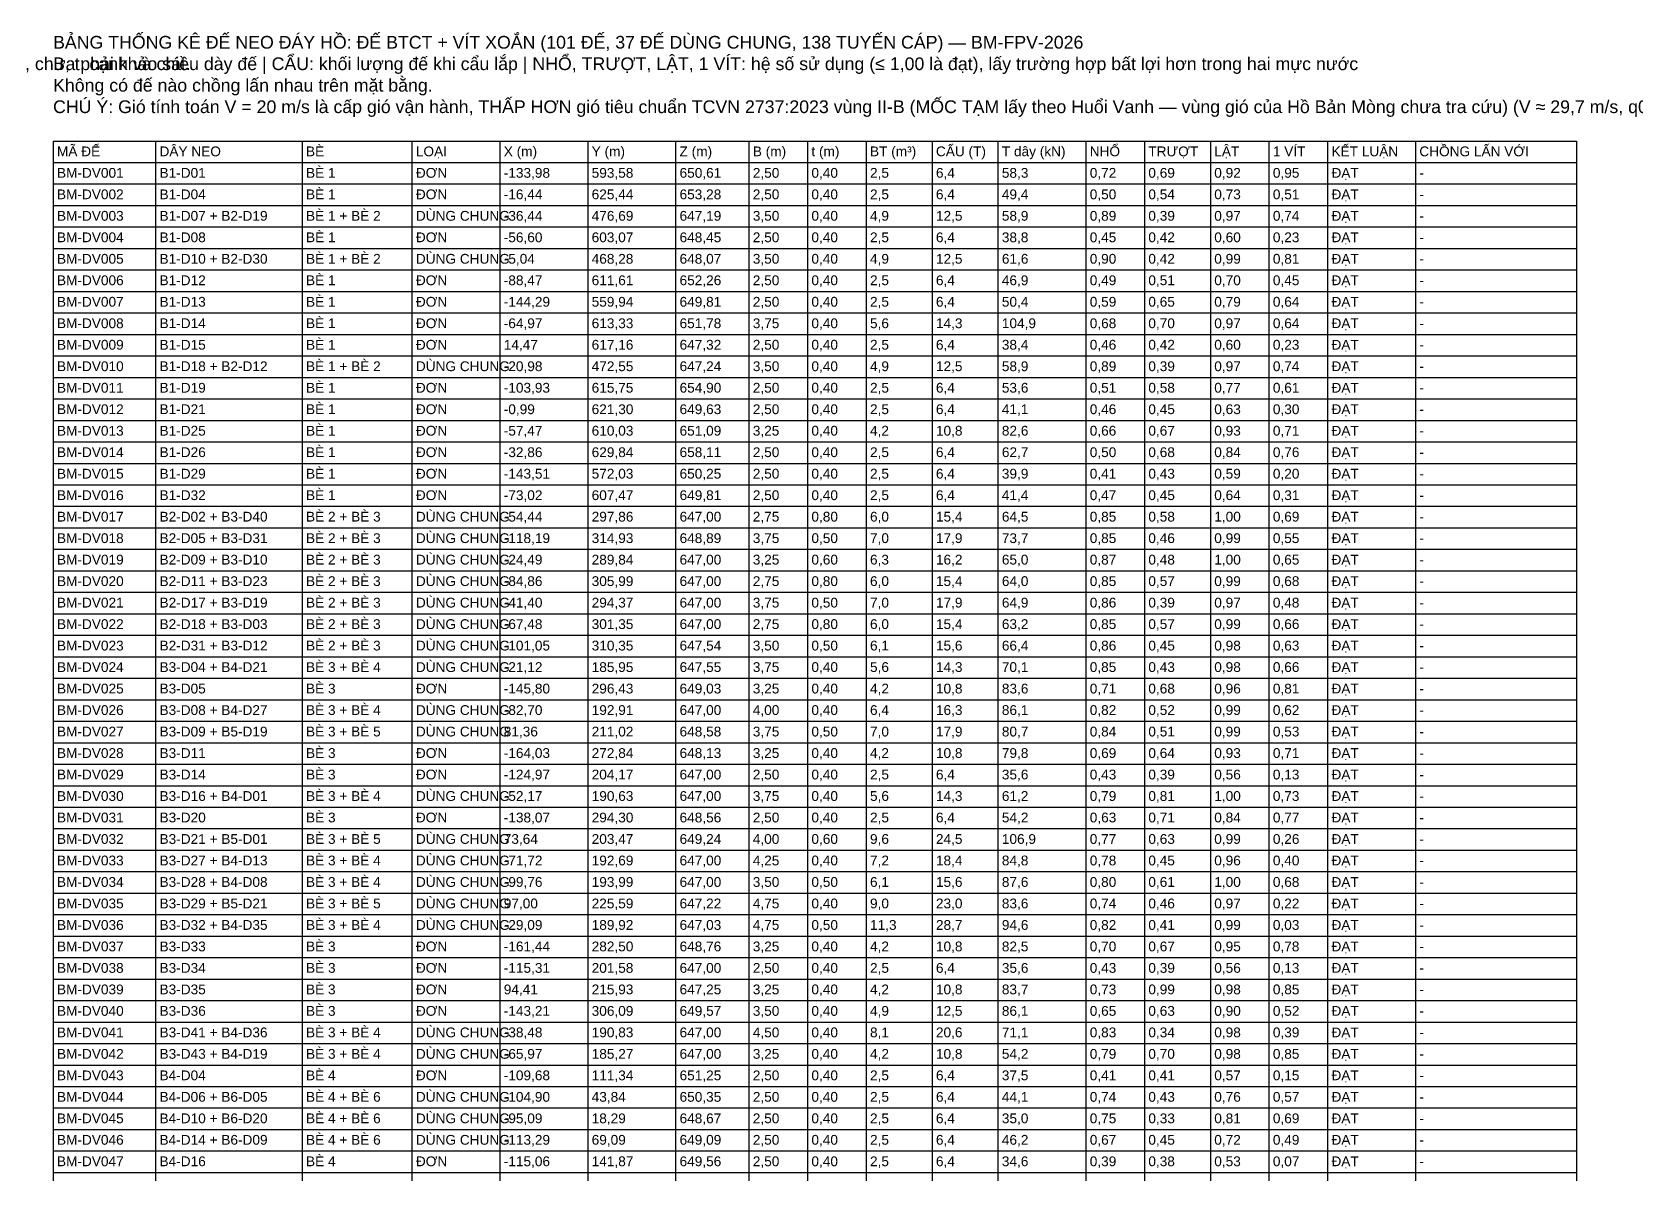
# Model space of a CAD drawing. Header units: metres. Extents: x -627 to 930, y -69 to 633.
# Drawn here: x 375.1 to 572.2, y 491.6 to 631.9 of the extents above; entities that cross this region are included whole.
import ezdxf

# ---------------------------------------------------------------- set-up
doc = ezdxf.new("R2010")
doc.units = ezdxf.units.M
doc.layers.add('07_BANG_THONG_KE_COC_BO', color=7, linetype='CONTINUOUS')
doc.layers.add('08_BANG_THONG_KE_DE_NEO', color=7, linetype='CONTINUOUS')
doc.styles.add('VN', font='arial.ttf')

msp = doc.modelspace()

# ---------------------------------------------------------------- linework, layer by layer
at = {"layer": '08_BANG_THONG_KE_DE_NEO'}
for p, q in [((377.67, 618.488), (564.87, 618.488)), ((377.67, 618.488), (377.67, 349.208)), ((390.27, 618.488), (390.27, 349.208)), ((408.27, 618.488), (408.27, 349.208)), ((421.77, 618.488), (421.77, 349.208)), ((432.57, 618.488), (432.57, 349.208)), ((443.37, 618.488), (443.37, 349.208)), ((454.17, 618.488), (454.17, 349.208)), ((463.17, 618.488), (463.17, 349.208)), ((470.37, 618.488), (470.37, 349.208)), ((477.57, 618.488), (477.57, 349.208)), ((485.67, 618.488), (485.67, 349.208)), ((493.77, 618.488), (493.77, 349.208)), ((504.57, 618.488), (504.57, 349.208)), ((511.77, 618.488), (511.77, 349.208)), ((519.87, 618.488), (519.87, 349.208)), ((527.07, 618.488), (527.07, 349.208)), ((534.27, 618.488), (534.27, 349.208)), ((545.07, 618.488), (545.07, 349.208)), ((564.87, 618.488), (564.87, 349.208)), ((377.67, 615.848), (564.87, 615.848)), ((377.67, 613.208), (564.87, 613.208)), ((377.67, 610.568), (564.87, 610.568)), ((377.67, 607.928), (564.87, 607.928)), ((377.67, 605.288), (564.87, 605.288)), ((377.67, 602.648), (564.87, 602.648)), ((377.67, 600.008), (564.87, 600.008)), ((377.67, 597.368), (564.87, 597.368)), ((377.67, 594.728), (564.87, 594.728)), ((377.67, 592.088), (564.87, 592.088)), ((377.67, 589.448), (564.87, 589.448)), ((377.67, 586.808), (564.87, 586.808)), ((377.67, 584.168), (564.87, 584.168)), ((377.67, 581.528), (564.87, 581.528)), ((377.67, 578.888), (564.87, 578.888)), ((377.67, 576.248), (564.87, 576.248)), ((377.67, 573.608), (564.87, 573.608)), ((377.67, 570.968), (564.87, 570.968)), ((377.67, 568.328), (564.87, 568.328)), ((377.67, 565.688), (564.87, 565.688)), ((377.67, 563.048), (564.87, 563.048)), ((377.67, 560.408), (564.87, 560.408)), ((377.67, 557.768), (564.87, 557.768)), ((377.67, 555.128), (564.87, 555.128)), ((377.67, 552.488), (564.87, 552.488)), ((377.67, 549.848), (564.87, 549.848)), ((377.67, 547.208), (564.87, 547.208)), ((377.67, 544.568), (564.87, 544.568)), ((377.67, 541.928), (564.87, 541.928)), ((377.67, 539.288), (564.87, 539.288)), ((377.67, 536.648), (564.87, 536.648)), ((377.67, 534.008), (564.87, 534.008)), ((377.67, 531.368), (564.87, 531.368)), ((377.67, 528.728), (564.87, 528.728)), ((377.67, 526.088), (564.87, 526.088)), ((377.67, 523.448), (564.87, 523.448)), ((377.67, 520.808), (564.87, 520.808)), ((377.67, 518.168), (564.87, 518.168)), ((377.67, 515.528), (564.87, 515.528)), ((377.67, 512.888), (564.87, 512.888)), ((377.67, 510.248), (564.87, 510.248)), ((377.67, 507.608), (564.87, 507.608)), ((377.67, 504.968), (564.87, 504.968)), ((377.67, 502.328), (564.87, 502.328)), ((377.67, 499.688), (564.87, 499.688)), ((377.67, 497.048), (564.87, 497.048)), ((377.67, 494.408), (564.87, 494.408)), ((377.67, 491.768), (564.87, 491.768))]:
    msp.add_line(p, q, dxfattribs=at)

# ---------------------------------------------------------------- texts
at = {"layer": '07_BANG_THONG_KE_COC_BO', "style": 'VN'}
msp.add_text('Quy tắc của Chủ đầu tư (08/10/2026): gần bờ, kể cả chỗ mấp mé nước, neo bằng cọc khoan nhồi; đế vít xoắn chỉ dùng giữa hai bè. Vị trí cọc mới lấy theo địa hình IFC (≥ 384,0 m), chưa phải khảo sát.', height=1.56, dxfattribs=at).set_placement((200.97, 627.2))
at = {"layer": '08_BANG_THONG_KE_DE_NEO', "style": 'VN'}
for s, height, p in [('BẢNG THỐNG KÊ ĐẾ NEO ĐÁY HỒ: ĐẾ BTCT + VÍT XOẮN (101 ĐẾ, 37 ĐẾ DÙNG CHUNG, 138 TUYẾN CÁP) — BM-FPV-2026', 1.56, (377.67, 629.84)), ('B, t: cạnh và chiều dày đế | CẨU: khối lượng đế khi cẩu lắp | NHỔ, TRƯỢT, LẬT, 1 VÍT: hệ số sử dụng (≤ 1,00 là đạt), lấy trường hợp bất lợi hơn trong hai mực nước', 1.56, (377.67, 627.2)), ('Không có đế nào chồng lấn nhau trên mặt bằng.', 1.56, (377.67, 624.56)), ('CHÚ Ý: Gió tính toán V = 20 m/s là cấp gió vận hành, THẤP HƠN gió tiêu chuẩn TCVN 2737:2023 vùng II-B (MỐC TẠM lấy theo Huổi Vanh — vùng gió của Hồ Bản Mòng chưa tra cứu) (V ≈ 29,7 m/s, q0 = 0,54 kN/m²): áp lực gió chỉ bằng 45% mức tiêu chuẩn. Cáp, cọc và đế neo định cỡ ở cấp gió này CHƯA được kiểm tra với bão thiết kế; nhập V = 30 m/s ở Tab 2 để kiểm tra.', 1.56, (377.67, 621.92)), ('MÃ ĐẾ', 1.2, (378.15, 616.616)), ('DÂY NEO', 1.2, (390.75, 616.616)), ('BÈ', 1.2, (408.75, 616.616)), ('LOẠI', 1.2, (422.25, 616.616)), ('X (m)', 1.2, (433.05, 616.616)), ('Y (m)', 1.2, (443.85, 616.616)), ('Z (m)', 1.2, (454.65, 616.616)), ('B (m)', 1.2, (463.65, 616.616)), ('t (m)', 1.2, (470.85, 616.616)), ('BT (m³)', 1.2, (478.05, 616.616)), ('CẨU (T)', 1.2, (486.15, 616.616)), ('T dây (kN)', 1.2, (494.25, 616.616)), ('NHỔ', 1.2, (505.05, 616.616)), ('TRƯỢT', 1.2, (512.25, 616.616)), ('LẬT', 1.2, (520.35, 616.616)), ('1 VÍT', 1.2, (527.55, 616.616)), ('KẾT LUẬN', 1.2, (534.75, 616.616)), ('CHỒNG LẤN VỚI', 1.2, (545.55, 616.616)), ('BM-DV001', 1.2, (378.15, 613.976)), ('B1-D01', 1.2, (390.75, 613.976)), ('BÈ 1', 1.2, (408.75, 613.976)), ('ĐƠN', 1.2, (422.25, 613.976)), ('-133,98', 1.2, (433.05, 613.976)), ('593,58', 1.2, (443.85, 613.976)), ('650,61', 1.2, (454.65, 613.976)), ('2,50', 1.2, (463.65, 613.976)), ('0,40', 1.2, (470.85, 613.976)), ('2,5', 1.2, (478.05, 613.976)), ('6,4', 1.2, (486.15, 613.976)), ('58,3', 1.2, (494.25, 613.976)), ('0,72', 1.2, (505.05, 613.976)), ('0,69', 1.2, (512.25, 613.976)), ('0,92', 1.2, (520.35, 613.976)), ('0,95', 1.2, (527.55, 613.976)), ('ĐẠT', 1.2, (534.75, 613.976)), ('-', 1.2, (545.55, 613.976)), ('BM-DV002', 1.2, (378.15, 611.336)), ('B1-D04', 1.2, (390.75, 611.336)), ('BÈ 1', 1.2, (408.75, 611.336)), ('ĐƠN', 1.2, (422.25, 611.336)), ('-16,44', 1.2, (433.05, 611.336)), ('625,44', 1.2, (443.85, 611.336)), ('653,28', 1.2, (454.65, 611.336)), ('2,50', 1.2, (463.65, 611.336)), ('0,40', 1.2, (470.85, 611.336)), ('2,5', 1.2, (478.05, 611.336)), ('6,4', 1.2, (486.15, 611.336)), ('49,4', 1.2, (494.25, 611.336)), ('0,50', 1.2, (505.05, 611.336)), ('0,54', 1.2, (512.25, 611.336)), ('0,73', 1.2, (520.35, 611.336)), ('0,51', 1.2, (527.55, 611.336)), ('ĐẠT', 1.2, (534.75, 611.336)), ('-', 1.2, (545.55, 611.336)), ('BM-DV003', 1.2, (378.15, 608.696)), ('B1-D07 + B2-D19', 1.2, (390.75, 608.696)), ('BÈ 1 + BÈ 2', 1.2, (408.75, 608.696)), ('DÙNG CHUNG', 1.2, (422.25, 608.696)), ('-36,44', 1.2, (433.05, 608.696)), ('476,69', 1.2, (443.85, 608.696)), ('647,19', 1.2, (454.65, 608.696)), ('3,50', 1.2, (463.65, 608.696)), ('0,40', 1.2, (470.85, 608.696)), ('4,9', 1.2, (478.05, 608.696)), ('12,5', 1.2, (486.15, 608.696)), ('58,9', 1.2, (494.25, 608.696)), ('0,89', 1.2, (505.05, 608.696)), ('0,39', 1.2, (512.25, 608.696)), ('0,97', 1.2, (520.35, 608.696)), ('0,74', 1.2, (527.55, 608.696)), ('ĐẠT', 1.2, (534.75, 608.696)), ('-', 1.2, (545.55, 608.696)), ('BM-DV004', 1.2, (378.15, 606.056)), ('B1-D08', 1.2, (390.75, 606.056)), ('BÈ 1', 1.2, (408.75, 606.056)), ('ĐƠN', 1.2, (422.25, 606.056)), ('-56,60', 1.2, (433.05, 606.056)), ('603,07', 1.2, (443.85, 606.056)), ('648,45', 1.2, (454.65, 606.056)), ('2,50', 1.2, (463.65, 606.056)), ('0,40', 1.2, (470.85, 606.056)), ('2,5', 1.2, (478.05, 606.056)), ('6,4', 1.2, (486.15, 606.056)), ('38,8', 1.2, (494.25, 606.056)), ('0,45', 1.2, (505.05, 606.056)), ('0,42', 1.2, (512.25, 606.056)), ('0,60', 1.2, (520.35, 606.056)), ('0,23', 1.2, (527.55, 606.056)), ('ĐẠT', 1.2, (534.75, 606.056)), ('-', 1.2, (545.55, 606.056)), ('BM-DV005', 1.2, (378.15, 603.416)), ('B1-D10 + B2-D30', 1.2, (390.75, 603.416)), ('BÈ 1 + BÈ 2', 1.2, (408.75, 603.416)), ('DÙNG CHUNG', 1.2, (422.25, 603.416)), ('-5,04', 1.2, (433.05, 603.416)), ('468,28', 1.2, (443.85, 603.416)), ('648,07', 1.2, (454.65, 603.416)), ('3,50', 1.2, (463.65, 603.416)), ('0,40', 1.2, (470.85, 603.416)), ('4,9', 1.2, (478.05, 603.416)), ('12,5', 1.2, (486.15, 603.416)), ('61,6', 1.2, (494.25, 603.416)), ('0,90', 1.2, (505.05, 603.416)), ('0,42', 1.2, (512.25, 603.416)), ('0,99', 1.2, (520.35, 603.416)), ('0,81', 1.2, (527.55, 603.416)), ('ĐẠT', 1.2, (534.75, 603.416)), ('-', 1.2, (545.55, 603.416)), ('BM-DV006', 1.2, (378.15, 600.776)), ('B1-D12', 1.2, (390.75, 600.776)), ('BÈ 1', 1.2, (408.75, 600.776)), ('ĐƠN', 1.2, (422.25, 600.776)), ('-88,47', 1.2, (433.05, 600.776)), ('611,61', 1.2, (443.85, 600.776)), ('652,26', 1.2, (454.65, 600.776)), ('2,50', 1.2, (463.65, 600.776)), ('0,40', 1.2, (470.85, 600.776)), ('2,5', 1.2, (478.05, 600.776)), ('6,4', 1.2, (486.15, 600.776)), ('46,9', 1.2, (494.25, 600.776)), ('0,49', 1.2, (505.05, 600.776)), ('0,51', 1.2, (512.25, 600.776)), ('0,70', 1.2, (520.35, 600.776)), ('0,45', 1.2, (527.55, 600.776)), ('ĐẠT', 1.2, (534.75, 600.776)), ('-', 1.2, (545.55, 600.776)), ('BM-DV007', 1.2, (378.15, 598.136)), ('B1-D13', 1.2, (390.75, 598.136)), ('BÈ 1', 1.2, (408.75, 598.136)), ('ĐƠN', 1.2, (422.25, 598.136)), ('-144,29', 1.2, (433.05, 598.136)), ('559,94', 1.2, (443.85, 598.136)), ('649,81', 1.2, (454.65, 598.136)), ('2,50', 1.2, (463.65, 598.136)), ('0,40', 1.2, (470.85, 598.136)), ('2,5', 1.2, (478.05, 598.136)), ('6,4', 1.2, (486.15, 598.136)), ('50,4', 1.2, (494.25, 598.136)), ('0,59', 1.2, (505.05, 598.136)), ('0,65', 1.2, (512.25, 598.136)), ('0,79', 1.2, (520.35, 598.136)), ('0,64', 1.2, (527.55, 598.136)), ('ĐẠT', 1.2, (534.75, 598.136)), ('-', 1.2, (545.55, 598.136)), ('BM-DV008', 1.2, (378.15, 595.496)), ('B1-D14', 1.2, (390.75, 595.496)), ('BÈ 1', 1.2, (408.75, 595.496)), ('ĐƠN', 1.2, (422.25, 595.496)), ('-64,97', 1.2, (433.05, 595.496)), ('613,33', 1.2, (443.85, 595.496)), ('651,78', 1.2, (454.65, 595.496)), ('3,75', 1.2, (463.65, 595.496)), ('0,40', 1.2, (470.85, 595.496)), ('5,6', 1.2, (478.05, 595.496)), ('14,3', 1.2, (486.15, 595.496)), ('104,9', 1.2, (494.25, 595.496)), ('0,68', 1.2, (505.05, 595.496)), ('0,70', 1.2, (512.25, 595.496)), ('0,97', 1.2, (520.35, 595.496)), ('0,64', 1.2, (527.55, 595.496)), ('ĐẠT', 1.2, (534.75, 595.496)), ('-', 1.2, (545.55, 595.496)), ('BM-DV009', 1.2, (378.15, 592.856)), ('B1-D15', 1.2, (390.75, 592.856)), ('BÈ 1', 1.2, (408.75, 592.856)), ('ĐƠN', 1.2, (422.25, 592.856)), ('14,47', 1.2, (433.05, 592.856)), ('617,16', 1.2, (443.85, 592.856)), ('647,32', 1.2, (454.65, 592.856)), ('2,50', 1.2, (463.65, 592.856)), ('0,40', 1.2, (470.85, 592.856)), ('2,5', 1.2, (478.05, 592.856)), ('6,4', 1.2, (486.15, 592.856)), ('38,4', 1.2, (494.25, 592.856)), ('0,46', 1.2, (505.05, 592.856)), ('0,42', 1.2, (512.25, 592.856)), ('0,60', 1.2, (520.35, 592.856)), ('0,23', 1.2, (527.55, 592.856)), ('ĐẠT', 1.2, (534.75, 592.856)), ('-', 1.2, (545.55, 592.856)), ('BM-DV010', 1.2, (378.15, 590.216)), ('B1-D18 + B2-D12', 1.2, (390.75, 590.216)), ('BÈ 1 + BÈ 2', 1.2, (408.75, 590.216)), ('DÙNG CHUNG', 1.2, (422.25, 590.216)), ('-20,98', 1.2, (433.05, 590.216)), ('472,55', 1.2, (443.85, 590.216)), ('647,24', 1.2, (454.65, 590.216)), ('3,50', 1.2, (463.65, 590.216)), ('0,40', 1.2, (470.85, 590.216)), ('4,9', 1.2, (478.05, 590.216)), ('12,5', 1.2, (486.15, 590.216)), ('58,9', 1.2, (494.25, 590.216)), ('0,89', 1.2, (505.05, 590.216)), ('0,39', 1.2, (512.25, 590.216)), ('0,97', 1.2, (520.35, 590.216)), ('0,74', 1.2, (527.55, 590.216)), ('ĐẠT', 1.2, (534.75, 590.216)), ('-', 1.2, (545.55, 590.216)), ('BM-DV011', 1.2, (378.15, 587.576)), ('B1-D19', 1.2, (390.75, 587.576)), ('BÈ 1', 1.2, (408.75, 587.576)), ('ĐƠN', 1.2, (422.25, 587.576)), ('-103,93', 1.2, (433.05, 587.576)), ('615,75', 1.2, (443.85, 587.576)), ('654,90', 1.2, (454.65, 587.576)), ('2,50', 1.2, (463.65, 587.576)), ('0,40', 1.2, (470.85, 587.576)), ('2,5', 1.2, (478.05, 587.576)), ('6,4', 1.2, (486.15, 587.576)), ('53,6', 1.2, (494.25, 587.576)), ('0,51', 1.2, (505.05, 587.576)), ('0,58', 1.2, (512.25, 587.576)), ('0,77', 1.2, (520.35, 587.576)), ('0,61', 1.2, (527.55, 587.576)), ('ĐẠT', 1.2, (534.75, 587.576)), ('-', 1.2, (545.55, 587.576)), ('BM-DV012', 1.2, (378.15, 584.936)), ('B1-D21', 1.2, (390.75, 584.936)), ('BÈ 1', 1.2, (408.75, 584.936)), ('ĐƠN', 1.2, (422.25, 584.936)), ('-0,99', 1.2, (433.05, 584.936)), ('621,30', 1.2, (443.85, 584.936)), ('649,63', 1.2, (454.65, 584.936)), ('2,50', 1.2, (463.65, 584.936)), ('0,40', 1.2, (470.85, 584.936)), ('2,5', 1.2, (478.05, 584.936)), ('6,4', 1.2, (486.15, 584.936)), ('41,1', 1.2, (494.25, 584.936)), ('0,46', 1.2, (505.05, 584.936)), ('0,45', 1.2, (512.25, 584.936)), ('0,63', 1.2, (520.35, 584.936)), ('0,30', 1.2, (527.55, 584.936)), ('ĐẠT', 1.2, (534.75, 584.936)), ('-', 1.2, (545.55, 584.936)), ('BM-DV013', 1.2, (378.15, 582.296)), ('B1-D25', 1.2, (390.75, 582.296)), ('BÈ 1', 1.2, (408.75, 582.296)), ('ĐƠN', 1.2, (422.25, 582.296)), ('-57,47', 1.2, (433.05, 582.296)), ('610,03', 1.2, (443.85, 582.296)), ('651,09', 1.2, (454.65, 582.296)), ('3,25', 1.2, (463.65, 582.296)), ('0,40', 1.2, (470.85, 582.296)), ('4,2', 1.2, (478.05, 582.296)), ('10,8', 1.2, (486.15, 582.296)), ('82,6', 1.2, (494.25, 582.296)), ('0,66', 1.2, (505.05, 582.296)), ('0,67', 1.2, (512.25, 582.296)), ('0,93', 1.2, (520.35, 582.296)), ('0,71', 1.2, (527.55, 582.296)), ('ĐẠT', 1.2, (534.75, 582.296)), ('-', 1.2, (545.55, 582.296)), ('BM-DV014', 1.2, (378.15, 579.656)), ('B1-D26', 1.2, (390.75, 579.656)), ('BÈ 1', 1.2, (408.75, 579.656)), ('ĐƠN', 1.2, (422.25, 579.656)), ('-32,86', 1.2, (433.05, 579.656)), ('629,84', 1.2, (443.85, 579.656)), ('658,11', 1.2, (454.65, 579.656)), ('2,50', 1.2, (463.65, 579.656)), ('0,40', 1.2, (470.85, 579.656)), ('2,5', 1.2, (478.05, 579.656)), ('6,4', 1.2, (486.15, 579.656)), ('62,7', 1.2, (494.25, 579.656)), ('0,50', 1.2, (505.05, 579.656)), ('0,68', 1.2, (512.25, 579.656)), ('0,84', 1.2, (520.35, 579.656)), ('0,76', 1.2, (527.55, 579.656)), ('ĐẠT', 1.2, (534.75, 579.656)), ('-', 1.2, (545.55, 579.656)), ('BM-DV015', 1.2, (378.15, 577.016)), ('B1-D29', 1.2, (390.75, 577.016)), ('BÈ 1', 1.2, (408.75, 577.016)), ('ĐƠN', 1.2, (422.25, 577.016)), ('-143,51', 1.2, (433.05, 577.016)), ('572,03', 1.2, (443.85, 577.016)), ('650,25', 1.2, (454.65, 577.016)), ('2,50', 1.2, (463.65, 577.016)), ('0,40', 1.2, (470.85, 577.016)), ('2,5', 1.2, (478.05, 577.016)), ('6,4', 1.2, (486.15, 577.016)), ('39,9', 1.2, (494.25, 577.016)), ('0,41', 1.2, (505.05, 577.016)), ('0,43', 1.2, (512.25, 577.016)), ('0,59', 1.2, (520.35, 577.016)), ('0,20', 1.2, (527.55, 577.016)), ('ĐẠT', 1.2, (534.75, 577.016)), ('-', 1.2, (545.55, 577.016)), ('BM-DV016', 1.2, (378.15, 574.376)), ('B1-D32', 1.2, (390.75, 574.376)), ('BÈ 1', 1.2, (408.75, 574.376)), ('ĐƠN', 1.2, (422.25, 574.376)), ('-73,02', 1.2, (433.05, 574.376)), ('607,47', 1.2, (443.85, 574.376)), ('649,81', 1.2, (454.65, 574.376)), ('2,50', 1.2, (463.65, 574.376)), ('0,40', 1.2, (470.85, 574.376)), ('2,5', 1.2, (478.05, 574.376)), ('6,4', 1.2, (486.15, 574.376)), ('41,4', 1.2, (494.25, 574.376)), ('0,47', 1.2, (505.05, 574.376)), ('0,45', 1.2, (512.25, 574.376)), ('0,64', 1.2, (520.35, 574.376)), ('0,31', 1.2, (527.55, 574.376)), ('ĐẠT', 1.2, (534.75, 574.376)), ('-', 1.2, (545.55, 574.376)), ('BM-DV017', 1.2, (378.15, 571.736)), ('B2-D02 + B3-D40', 1.2, (390.75, 571.736)), ('BÈ 2 + BÈ 3', 1.2, (408.75, 571.736)), ('DÙNG CHUNG', 1.2, (422.25, 571.736)), ('-54,44', 1.2, (433.05, 571.736)), ('297,86', 1.2, (443.85, 571.736)), ('647,00', 1.2, (454.65, 571.736)), ('2,75', 1.2, (463.65, 571.736)), ('0,80', 1.2, (470.85, 571.736)), ('6,0', 1.2, (478.05, 571.736)), ('15,4', 1.2, (486.15, 571.736)), ('64,5', 1.2, (494.25, 571.736)), ('0,85', 1.2, (505.05, 571.736)), ('0,58', 1.2, (512.25, 571.736)), ('1,00', 1.2, (520.35, 571.736)), ('0,69', 1.2, (527.55, 571.736)), ('ĐẠT', 1.2, (534.75, 571.736)), ('-', 1.2, (545.55, 571.736)), ('BM-DV018', 1.2, (378.15, 569.096)), ('B2-D05 + B3-D31', 1.2, (390.75, 569.096)), ('BÈ 2 + BÈ 3', 1.2, (408.75, 569.096)), ('DÙNG CHUNG', 1.2, (422.25, 569.096)), ('-118,19', 1.2, (433.05, 569.096)), ('314,93', 1.2, (443.85, 569.096)), ('648,89', 1.2, (454.65, 569.096)), ('3,75', 1.2, (463.65, 569.096)), ('0,50', 1.2, (470.85, 569.096)), ('7,0', 1.2, (478.05, 569.096)), ('17,9', 1.2, (486.15, 569.096)), ('73,7', 1.2, (494.25, 569.096)), ('0,85', 1.2, (505.05, 569.096)), ('0,46', 1.2, (512.25, 569.096)), ('0,99', 1.2, (520.35, 569.096)), ('0,55', 1.2, (527.55, 569.096)), ('ĐẠT', 1.2, (534.75, 569.096)), ('-', 1.2, (545.55, 569.096)), ('BM-DV019', 1.2, (378.15, 566.456)), ('B2-D09 + B3-D10', 1.2, (390.75, 566.456)), ('BÈ 2 + BÈ 3', 1.2, (408.75, 566.456)), ('DÙNG CHUNG', 1.2, (422.25, 566.456)), ('-24,49', 1.2, (433.05, 566.456)), ('289,84', 1.2, (443.85, 566.456)), ('647,00', 1.2, (454.65, 566.456)), ('3,25', 1.2, (463.65, 566.456)), ('0,60', 1.2, (470.85, 566.456)), ('6,3', 1.2, (478.05, 566.456)), ('16,2', 1.2, (486.15, 566.456)), ('65,0', 1.2, (494.25, 566.456)), ('0,87', 1.2, (505.05, 566.456)), ('0,48', 1.2, (512.25, 566.456)), ('1,00', 1.2, (520.35, 566.456)), ('0,65', 1.2, (527.55, 566.456)), ('ĐẠT', 1.2, (534.75, 566.456)), ('-', 1.2, (545.55, 566.456)), ('BM-DV020', 1.2, (378.15, 563.816)), ('B2-D11 + B3-D23', 1.2, (390.75, 563.816)), ('BÈ 2 + BÈ 3', 1.2, (408.75, 563.816)), ('DÙNG CHUNG', 1.2, (422.25, 563.816)), ('-84,86', 1.2, (433.05, 563.816)), ('305,99', 1.2, (443.85, 563.816)), ('647,00', 1.2, (454.65, 563.816)), ('2,75', 1.2, (463.65, 563.816)), ('0,80', 1.2, (470.85, 563.816)), ('6,0', 1.2, (478.05, 563.816)), ('15,4', 1.2, (486.15, 563.816)), ('64,0', 1.2, (494.25, 563.816)), ('0,85', 1.2, (505.05, 563.816)), ('0,57', 1.2, (512.25, 563.816)), ('0,99', 1.2, (520.35, 563.816)), ('0,68', 1.2, (527.55, 563.816)), ('ĐẠT', 1.2, (534.75, 563.816)), ('-', 1.2, (545.55, 563.816)), ('BM-DV021', 1.2, (378.15, 561.176)), ('B2-D17 + B3-D19', 1.2, (390.75, 561.176)), ('BÈ 2 + BÈ 3', 1.2, (408.75, 561.176)), ('DÙNG CHUNG', 1.2, (422.25, 561.176)), ('-41,40', 1.2, (433.05, 561.176)), ('294,37', 1.2, (443.85, 561.176)), ('647,00', 1.2, (454.65, 561.176)), ('3,75', 1.2, (463.65, 561.176)), ('0,50', 1.2, (470.85, 561.176)), ('7,0', 1.2, (478.05, 561.176)), ('17,9', 1.2, (486.15, 561.176)), ('64,9', 1.2, (494.25, 561.176)), ('0,86', 1.2, (505.05, 561.176)), ('0,39', 1.2, (512.25, 561.176)), ('0,97', 1.2, (520.35, 561.176)), ('0,48', 1.2, (527.55, 561.176)), ('ĐẠT', 1.2, (534.75, 561.176)), ('-', 1.2, (545.55, 561.176)), ('BM-DV022', 1.2, (378.15, 558.536)), ('B2-D18 + B3-D03', 1.2, (390.75, 558.536)), ('BÈ 2 + BÈ 3', 1.2, (408.75, 558.536)), ('DÙNG CHUNG', 1.2, (422.25, 558.536)), ('-67,48', 1.2, (433.05, 558.536)), ('301,35', 1.2, (443.85, 558.536)), ('647,00', 1.2, (454.65, 558.536)), ('2,75', 1.2, (463.65, 558.536)), ('0,80', 1.2, (470.85, 558.536)), ('6,0', 1.2, (478.05, 558.536)), ('15,4', 1.2, (486.15, 558.536)), ('63,2', 1.2, (494.25, 558.536)), ('0,85', 1.2, (505.05, 558.536)), ('0,57', 1.2, (512.25, 558.536)), ('0,99', 1.2, (520.35, 558.536)), ('0,66', 1.2, (527.55, 558.536)), ('ĐẠT', 1.2, (534.75, 558.536)), ('-', 1.2, (545.55, 558.536)), ('BM-DV023', 1.2, (378.15, 555.896)), ('B2-D31 + B3-D12', 1.2, (390.75, 555.896)), ('BÈ 2 + BÈ 3', 1.2, (408.75, 555.896)), ('DÙNG CHUNG', 1.2, (422.25, 555.896)), ('-101,05', 1.2, (433.05, 555.896)), ('310,35', 1.2, (443.85, 555.896)), ('647,54', 1.2, (454.65, 555.896)), ('3,50', 1.2, (463.65, 555.896)), ('0,50', 1.2, (470.85, 555.896)), ('6,1', 1.2, (478.05, 555.896)), ('15,6', 1.2, (486.15, 555.896)), ('66,4', 1.2, (494.25, 555.896)), ('0,86', 1.2, (505.05, 555.896)), ('0,45', 1.2, (512.25, 555.896)), ('0,98', 1.2, (520.35, 555.896)), ('0,63', 1.2, (527.55, 555.896)), ('ĐẠT', 1.2, (534.75, 555.896)), ('-', 1.2, (545.55, 555.896)), ('BM-DV024', 1.2, (378.15, 553.256)), ('B3-D04 + B4-D21', 1.2, (390.75, 553.256)), ('BÈ 3 + BÈ 4', 1.2, (408.75, 553.256)), ('DÙNG CHUNG', 1.2, (422.25, 553.256)), ('-21,12', 1.2, (433.05, 553.256)), ('185,95', 1.2, (443.85, 553.256)), ('647,55', 1.2, (454.65, 553.256)), ('3,75', 1.2, (463.65, 553.256)), ('0,40', 1.2, (470.85, 553.256)), ('5,6', 1.2, (478.05, 553.256)), ('14,3', 1.2, (486.15, 553.256)), ('70,1', 1.2, (494.25, 553.256)), ('0,85', 1.2, (505.05, 553.256)), ('0,43', 1.2, (512.25, 553.256)), ('0,98', 1.2, (520.35, 553.256)), ('0,66', 1.2, (527.55, 553.256)), ('ĐẠT', 1.2, (534.75, 553.256)), ('-', 1.2, (545.55, 553.256)), ('BM-DV025', 1.2, (378.15, 550.616)), ('B3-D05', 1.2, (390.75, 550.616)), ('BÈ 3', 1.2, (408.75, 550.616)), ('ĐƠN', 1.2, (422.25, 550.616)), ('-145,80', 1.2, (433.05, 550.616)), ('296,43', 1.2, (443.85, 550.616)), ('649,03', 1.2, (454.65, 550.616)), ('3,25', 1.2, (463.65, 550.616)), ('0,40', 1.2, (470.85, 550.616)), ('4,2', 1.2, (478.05, 550.616)), ('10,8', 1.2, (486.15, 550.616)), ('83,6', 1.2, (494.25, 550.616)), ('0,71', 1.2, (505.05, 550.616)), ('0,68', 1.2, (512.25, 550.616)), ('0,96', 1.2, (520.35, 550.616)), ('0,81', 1.2, (527.55, 550.616)), ('ĐẠT', 1.2, (534.75, 550.616)), ('-', 1.2, (545.55, 550.616)), ('BM-DV026', 1.2, (378.15, 547.976)), ('B3-D08 + B4-D27', 1.2, (390.75, 547.976)), ('BÈ 3 + BÈ 4', 1.2, (408.75, 547.976)), ('DÙNG CHUNG', 1.2, (422.25, 547.976)), ('-82,70', 1.2, (433.05, 547.976)), ('192,91', 1.2, (443.85, 547.976)), ('647,00', 1.2, (454.65, 547.976)), ('4,00', 1.2, (463.65, 547.976)), ('0,40', 1.2, (470.85, 547.976)), ('6,4', 1.2, (478.05, 547.976)), ('16,3', 1.2, (486.15, 547.976)), ('86,1', 1.2, (494.25, 547.976)), ('0,82', 1.2, (505.05, 547.976)), ('0,52', 1.2, (512.25, 547.976)), ('0,99', 1.2, (520.35, 547.976)), ('0,62', 1.2, (527.55, 547.976)), ('ĐẠT', 1.2, (534.75, 547.976)), ('-', 1.2, (545.55, 547.976)), ('BM-DV027', 1.2, (378.15, 545.336)), ('B3-D09 + B5-D19', 1.2, (390.75, 545.336)), ('BÈ 3 + BÈ 5', 1.2, (408.75, 545.336)), ('DÙNG CHUNG', 1.2, (422.25, 545.336)), ('81,36', 1.2, (433.05, 545.336)), ('211,02', 1.2, (443.85, 545.336)), ('648,58', 1.2, (454.65, 545.336)), ('3,75', 1.2, (463.65, 545.336)), ('0,50', 1.2, (470.85, 545.336)), ('7,0', 1.2, (478.05, 545.336)), ('17,9', 1.2, (486.15, 545.336)), ('80,7', 1.2, (494.25, 545.336)), ('0,84', 1.2, (505.05, 545.336)), ('0,51', 1.2, (512.25, 545.336)), ('0,99', 1.2, (520.35, 545.336)), ('0,53', 1.2, (527.55, 545.336)), ('ĐẠT', 1.2, (534.75, 545.336)), ('BM-DV028', 1.2, (378.15, 542.696)), ('B3-D11', 1.2, (390.75, 542.696)), ('BÈ 3', 1.2, (408.75, 542.696)), ('ĐƠN', 1.2, (422.25, 542.696)), ('-164,03', 1.2, (433.05, 542.696)), ('272,84', 1.2, (443.85, 542.696)), ('648,13', 1.2, (454.65, 542.696)), ('3,25', 1.2, (463.65, 542.696)), ('0,40', 1.2, (470.85, 542.696)), ('4,2', 1.2, (478.05, 542.696)), ('10,8', 1.2, (486.15, 542.696)), ('79,8', 1.2, (494.25, 542.696)), ('0,69', 1.2, (505.05, 542.696)), ('0,64', 1.2, (512.25, 542.696)), ('0,93', 1.2, (520.35, 542.696)), ('0,71', 1.2, (527.55, 542.696)), ('-', 1.2, (545.55, 545.336)), ('ĐẠT', 1.2, (534.75, 542.696)), ('-', 1.2, (545.55, 542.696)), ('BM-DV029', 1.2, (378.15, 540.056)), ('B3-D14', 1.2, (390.75, 540.056)), ('BÈ 3', 1.2, (408.75, 540.056)), ('ĐƠN', 1.2, (422.25, 540.056)), ('-124,97', 1.2, (433.05, 540.056)), ('204,17', 1.2, (443.85, 540.056)), ('647,00', 1.2, (454.65, 540.056)), ('2,50', 1.2, (463.65, 540.056)), ('0,40', 1.2, (470.85, 540.056)), ('2,5', 1.2, (478.05, 540.056)), ('6,4', 1.2, (486.15, 540.056)), ('35,6', 1.2, (494.25, 540.056)), ('0,43', 1.2, (505.05, 540.056)), ('0,39', 1.2, (512.25, 540.056)), ('0,56', 1.2, (520.35, 540.056)), ('0,13', 1.2, (527.55, 540.056)), ('ĐẠT', 1.2, (534.75, 540.056)), ('-', 1.2, (545.55, 540.056)), ('BM-DV030', 1.2, (378.15, 537.416)), ('B3-D16 + B4-D01', 1.2, (390.75, 537.416)), ('BÈ 3 + BÈ 4', 1.2, (408.75, 537.416)), ('DÙNG CHUNG', 1.2, (422.25, 537.416)), ('-52,17', 1.2, (433.05, 537.416)), ('190,63', 1.2, (443.85, 537.416)), ('647,00', 1.2, (454.65, 537.416)), ('3,75', 1.2, (463.65, 537.416)), ('0,40', 1.2, (470.85, 537.416)), ('5,6', 1.2, (478.05, 537.416)), ('14,3', 1.2, (486.15, 537.416)), ('61,2', 1.2, (494.25, 537.416)), ('0,79', 1.2, (505.05, 537.416)), ('0,81', 1.2, (512.25, 537.416)), ('1,00', 1.2, (520.35, 537.416)), ('0,73', 1.2, (527.55, 537.416)), ('ĐẠT', 1.2, (534.75, 537.416)), ('BÈ 3', 1.2, (408.75, 534.776)), ('-', 1.2, (545.55, 537.416)), ('BM-DV031', 1.2, (378.15, 534.776)), ('B3-D20', 1.2, (390.75, 534.776)), ('ĐƠN', 1.2, (422.25, 534.776)), ('-138,07', 1.2, (433.05, 534.776)), ('294,30', 1.2, (443.85, 534.776)), ('648,56', 1.2, (454.65, 534.776)), ('2,50', 1.2, (463.65, 534.776)), ('0,40', 1.2, (470.85, 534.776)), ('2,5', 1.2, (478.05, 534.776)), ('6,4', 1.2, (486.15, 534.776)), ('54,2', 1.2, (494.25, 534.776)), ('0,63', 1.2, (505.05, 534.776)), ('0,71', 1.2, (512.25, 534.776)), ('0,84', 1.2, (520.35, 534.776)), ('0,77', 1.2, (527.55, 534.776)), ('ĐẠT', 1.2, (534.75, 534.776)), ('-', 1.2, (545.55, 534.776)), ('BM-DV032', 1.2, (378.15, 532.136)), ('B3-D21 + B5-D01', 1.2, (390.75, 532.136)), ('BÈ 3 + BÈ 5', 1.2, (408.75, 532.136)), ('DÙNG CHUNG', 1.2, (422.25, 532.136)), ('73,64', 1.2, (433.05, 532.136)), ('203,47', 1.2, (443.85, 532.136)), ('649,24', 1.2, (454.65, 532.136)), ('4,00', 1.2, (463.65, 532.136)), ('0,60', 1.2, (470.85, 532.136)), ('9,6', 1.2, (478.05, 532.136)), ('24,5', 1.2, (486.15, 532.136)), ('106,9', 1.2, (494.25, 532.136)), ('0,77', 1.2, (505.05, 532.136)), ('0,63', 1.2, (512.25, 532.136)), ('0,99', 1.2, (520.35, 532.136)), ('0,26', 1.2, (527.55, 532.136)), ('ĐẠT', 1.2, (534.75, 532.136)), ('-', 1.2, (545.55, 532.136)), ('BM-DV033', 1.2, (378.15, 529.496)), ('B3-D27 + B4-D13', 1.2, (390.75, 529.496)), ('BÈ 3 + BÈ 4', 1.2, (408.75, 529.496)), ('DÙNG CHUNG', 1.2, (422.25, 529.496)), ('-71,72', 1.2, (433.05, 529.496)), ('192,69', 1.2, (443.85, 529.496)), ('647,00', 1.2, (454.65, 529.496)), ('4,25', 1.2, (463.65, 529.496)), ('0,40', 1.2, (470.85, 529.496)), ('7,2', 1.2, (478.05, 529.496)), ('18,4', 1.2, (486.15, 529.496)), ('84,8', 1.2, (494.25, 529.496)), ('0,78', 1.2, (505.05, 529.496)), ('0,45', 1.2, (512.25, 529.496)), ('0,96', 1.2, (520.35, 529.496)), ('0,40', 1.2, (527.55, 529.496)), ('ĐẠT', 1.2, (534.75, 529.496)), ('BÈ 3 + BÈ 4', 1.2, (408.75, 526.856)), ('DÙNG CHUNG', 1.2, (422.25, 526.856)), ('-', 1.2, (545.55, 529.496)), ('BM-DV034', 1.2, (378.15, 526.856)), ('B3-D28 + B4-D08', 1.2, (390.75, 526.856)), ('-99,76', 1.2, (433.05, 526.856)), ('193,99', 1.2, (443.85, 526.856)), ('647,00', 1.2, (454.65, 526.856)), ('3,50', 1.2, (463.65, 526.856)), ('0,50', 1.2, (470.85, 526.856)), ('6,1', 1.2, (478.05, 526.856)), ('15,6', 1.2, (486.15, 526.856)), ('87,6', 1.2, (494.25, 526.856)), ('0,80', 1.2, (505.05, 526.856)), ('0,61', 1.2, (512.25, 526.856)), ('1,00', 1.2, (520.35, 526.856)), ('0,68', 1.2, (527.55, 526.856)), ('ĐẠT', 1.2, (534.75, 526.856)), ('-', 1.2, (545.55, 526.856)), ('BM-DV035', 1.2, (378.15, 524.216)), ('B3-D29 + B5-D21', 1.2, (390.75, 524.216)), ('BÈ 3 + BÈ 5', 1.2, (408.75, 524.216)), ('DÙNG CHUNG', 1.2, (422.25, 524.216)), ('97,00', 1.2, (433.05, 524.216)), ('225,59', 1.2, (443.85, 524.216)), ('647,22', 1.2, (454.65, 524.216)), ('4,75', 1.2, (463.65, 524.216)), ('0,40', 1.2, (470.85, 524.216)), ('9,0', 1.2, (478.05, 524.216)), ('23,0', 1.2, (486.15, 524.216)), ('83,6', 1.2, (494.25, 524.216)), ('0,74', 1.2, (505.05, 524.216)), ('0,46', 1.2, (512.25, 524.216)), ('0,97', 1.2, (520.35, 524.216)), ('0,22', 1.2, (527.55, 524.216)), ('ĐẠT', 1.2, (534.75, 524.216)), ('-', 1.2, (545.55, 524.216)), ('BM-DV036', 1.2, (378.15, 521.576)), ('B3-D32 + B4-D35', 1.2, (390.75, 521.576)), ('BÈ 3 + BÈ 4', 1.2, (408.75, 521.576)), ('DÙNG CHUNG', 1.2, (422.25, 521.576)), ('-29,09', 1.2, (433.05, 521.576)), ('189,92', 1.2, (443.85, 521.576)), ('647,03', 1.2, (454.65, 521.576)), ('4,75', 1.2, (463.65, 521.576)), ('0,50', 1.2, (470.85, 521.576)), ('11,3', 1.2, (478.05, 521.576)), ('28,7', 1.2, (486.15, 521.576)), ('94,6', 1.2, (494.25, 521.576)), ('0,82', 1.2, (505.05, 521.576)), ('0,41', 1.2, (512.25, 521.576)), ('0,99', 1.2, (520.35, 521.576)), ('0,03', 1.2, (527.55, 521.576)), ('ĐẠT', 1.2, (534.75, 521.576)), ('BÈ 3', 1.2, (408.75, 518.936)), ('-', 1.2, (545.55, 521.576)), ('BM-DV037', 1.2, (378.15, 518.936)), ('B3-D33', 1.2, (390.75, 518.936)), ('ĐƠN', 1.2, (422.25, 518.936)), ('-161,44', 1.2, (433.05, 518.936)), ('282,50', 1.2, (443.85, 518.936)), ('648,76', 1.2, (454.65, 518.936)), ('3,25', 1.2, (463.65, 518.936)), ('0,40', 1.2, (470.85, 518.936)), ('4,2', 1.2, (478.05, 518.936)), ('10,8', 1.2, (486.15, 518.936)), ('82,5', 1.2, (494.25, 518.936)), ('0,70', 1.2, (505.05, 518.936)), ('0,67', 1.2, (512.25, 518.936)), ('0,95', 1.2, (520.35, 518.936)), ('0,78', 1.2, (527.55, 518.936)), ('ĐẠT', 1.2, (534.75, 518.936)), ('-', 1.2, (545.55, 518.936)), ('BM-DV038', 1.2, (378.15, 516.296)), ('B3-D34', 1.2, (390.75, 516.296)), ('BÈ 3', 1.2, (408.75, 516.296)), ('ĐƠN', 1.2, (422.25, 516.296)), ('-115,31', 1.2, (433.05, 516.296)), ('201,58', 1.2, (443.85, 516.296)), ('647,00', 1.2, (454.65, 516.296)), ('2,50', 1.2, (463.65, 516.296)), ('0,40', 1.2, (470.85, 516.296)), ('2,5', 1.2, (478.05, 516.296)), ('6,4', 1.2, (486.15, 516.296)), ('35,6', 1.2, (494.25, 516.296)), ('0,43', 1.2, (505.05, 516.296)), ('0,39', 1.2, (512.25, 516.296)), ('0,56', 1.2, (520.35, 516.296)), ('0,13', 1.2, (527.55, 516.296)), ('ĐẠT', 1.2, (534.75, 516.296)), ('-', 1.2, (545.55, 516.296)), ('BM-DV039', 1.2, (378.15, 513.656)), ('B3-D35', 1.2, (390.75, 513.656)), ('BÈ 3', 1.2, (408.75, 513.656)), ('ĐƠN', 1.2, (422.25, 513.656)), ('94,41', 1.2, (433.05, 513.656)), ('215,93', 1.2, (443.85, 513.656)), ('647,25', 1.2, (454.65, 513.656)), ('3,25', 1.2, (463.65, 513.656)), ('0,40', 1.2, (470.85, 513.656)), ('4,2', 1.2, (478.05, 513.656)), ('10,8', 1.2, (486.15, 513.656)), ('83,7', 1.2, (494.25, 513.656)), ('0,73', 1.2, (505.05, 513.656)), ('0,99', 1.2, (512.25, 513.656)), ('0,98', 1.2, (520.35, 513.656)), ('0,85', 1.2, (527.55, 513.656)), ('ĐẠT', 1.2, (534.75, 513.656)), ('BÈ 3', 1.2, (408.75, 511.016)), ('-', 1.2, (545.55, 513.656)), ('BM-DV040', 1.2, (378.15, 511.016)), ('B3-D36', 1.2, (390.75, 511.016)), ('ĐƠN', 1.2, (422.25, 511.016)), ('-143,21', 1.2, (433.05, 511.016)), ('306,09', 1.2, (443.85, 511.016)), ('649,57', 1.2, (454.65, 511.016)), ('3,50', 1.2, (463.65, 511.016)), ('0,40', 1.2, (470.85, 511.016)), ('4,9', 1.2, (478.05, 511.016)), ('12,5', 1.2, (486.15, 511.016)), ('86,1', 1.2, (494.25, 511.016)), ('0,65', 1.2, (505.05, 511.016)), ('0,63', 1.2, (512.25, 511.016)), ('0,90', 1.2, (520.35, 511.016)), ('0,52', 1.2, (527.55, 511.016)), ('ĐẠT', 1.2, (534.75, 511.016)), ('-', 1.2, (545.55, 511.016)), ('BM-DV041', 1.2, (378.15, 508.376)), ('B3-D41 + B4-D36', 1.2, (390.75, 508.376)), ('BÈ 3 + BÈ 4', 1.2, (408.75, 508.376)), ('DÙNG CHUNG', 1.2, (422.25, 508.376)), ('-38,48', 1.2, (433.05, 508.376)), ('190,83', 1.2, (443.85, 508.376)), ('647,00', 1.2, (454.65, 508.376)), ('4,50', 1.2, (463.65, 508.376)), ('0,40', 1.2, (470.85, 508.376)), ('8,1', 1.2, (478.05, 508.376)), ('20,6', 1.2, (486.15, 508.376)), ('71,1', 1.2, (494.25, 508.376)), ('0,83', 1.2, (505.05, 508.376)), ('0,34', 1.2, (512.25, 508.376)), ('0,98', 1.2, (520.35, 508.376)), ('0,39', 1.2, (527.55, 508.376)), ('ĐẠT', 1.2, (534.75, 508.376)), ('-', 1.2, (545.55, 508.376)), ('BM-DV042', 1.2, (378.15, 505.736)), ('B3-D43 + B4-D19', 1.2, (390.75, 505.736)), ('BÈ 3 + BÈ 4', 1.2, (408.75, 505.736)), ('DÙNG CHUNG', 1.2, (422.25, 505.736)), ('-65,97', 1.2, (433.05, 505.736)), ('185,27', 1.2, (443.85, 505.736)), ('647,00', 1.2, (454.65, 505.736)), ('3,25', 1.2, (463.65, 505.736)), ('0,40', 1.2, (470.85, 505.736)), ('4,2', 1.2, (478.05, 505.736)), ('10,8', 1.2, (486.15, 505.736)), ('54,2', 1.2, (494.25, 505.736)), ('0,79', 1.2, (505.05, 505.736)), ('0,70', 1.2, (512.25, 505.736)), ('0,98', 1.2, (520.35, 505.736)), ('0,85', 1.2, (527.55, 505.736)), ('ĐẠT', 1.2, (534.75, 505.736)), ('BÈ 4', 1.2, (408.75, 503.096)), ('-', 1.2, (545.55, 505.736)), ('BM-DV043', 1.2, (378.15, 503.096)), ('B4-D04', 1.2, (390.75, 503.096)), ('ĐƠN', 1.2, (422.25, 503.096)), ('-109,68', 1.2, (433.05, 503.096)), ('111,34', 1.2, (443.85, 503.096)), ('651,25', 1.2, (454.65, 503.096)), ('2,50', 1.2, (463.65, 503.096)), ('0,40', 1.2, (470.85, 503.096)), ('2,5', 1.2, (478.05, 503.096)), ('6,4', 1.2, (486.15, 503.096)), ('37,5', 1.2, (494.25, 503.096)), ('0,41', 1.2, (505.05, 503.096)), ('0,41', 1.2, (512.25, 503.096)), ('0,57', 1.2, (520.35, 503.096)), ('0,15', 1.2, (527.55, 503.096)), ('ĐẠT', 1.2, (534.75, 503.096)), ('-', 1.2, (545.55, 503.096)), ('BM-DV044', 1.2, (378.15, 500.456)), ('B4-D06 + B6-D05', 1.2, (390.75, 500.456)), ('BÈ 4 + BÈ 6', 1.2, (408.75, 500.456)), ('DÙNG CHUNG', 1.2, (422.25, 500.456)), ('-104,90', 1.2, (433.05, 500.456)), ('43,84', 1.2, (443.85, 500.456)), ('650,35', 1.2, (454.65, 500.456)), ('2,50', 1.2, (463.65, 500.456)), ('0,40', 1.2, (470.85, 500.456)), ('2,5', 1.2, (478.05, 500.456)), ('6,4', 1.2, (486.15, 500.456)), ('44,1', 1.2, (494.25, 500.456)), ('0,74', 1.2, (505.05, 500.456)), ('0,43', 1.2, (512.25, 500.456)), ('0,76', 1.2, (520.35, 500.456)), ('0,57', 1.2, (527.55, 500.456)), ('ĐẠT', 1.2, (534.75, 500.456)), ('-', 1.2, (545.55, 500.456)), ('BM-DV045', 1.2, (378.15, 497.816)), ('B4-D10 + B6-D20', 1.2, (390.75, 497.816)), ('BÈ 4 + BÈ 6', 1.2, (408.75, 497.816)), ('DÙNG CHUNG', 1.2, (422.25, 497.816)), ('-95,09', 1.2, (433.05, 497.816)), ('18,29', 1.2, (443.85, 497.816)), ('648,67', 1.2, (454.65, 497.816)), ('2,50', 1.2, (463.65, 497.816)), ('0,40', 1.2, (470.85, 497.816)), ('2,5', 1.2, (478.05, 497.816)), ('6,4', 1.2, (486.15, 497.816)), ('35,0', 1.2, (494.25, 497.816)), ('0,75', 1.2, (505.05, 497.816)), ('0,33', 1.2, (512.25, 497.816)), ('0,81', 1.2, (520.35, 497.816)), ('0,69', 1.2, (527.55, 497.816)), ('ĐẠT', 1.2, (534.75, 497.816)), ('BÈ 4 + BÈ 6', 1.2, (408.75, 495.176)), ('DÙNG CHUNG', 1.2, (422.25, 495.176)), ('-', 1.2, (545.55, 497.816)), ('BM-DV046', 1.2, (378.15, 495.176)), ('B4-D14 + B6-D09', 1.2, (390.75, 495.176)), ('-113,29', 1.2, (433.05, 495.176)), ('69,09', 1.2, (443.85, 495.176)), ('649,09', 1.2, (454.65, 495.176)), ('2,50', 1.2, (463.65, 495.176)), ('0,40', 1.2, (470.85, 495.176)), ('2,5', 1.2, (478.05, 495.176)), ('6,4', 1.2, (486.15, 495.176)), ('46,2', 1.2, (494.25, 495.176)), ('0,67', 1.2, (505.05, 495.176)), ('0,45', 1.2, (512.25, 495.176)), ('0,72', 1.2, (520.35, 495.176)), ('0,49', 1.2, (527.55, 495.176)), ('ĐẠT', 1.2, (534.75, 495.176)), ('-', 1.2, (545.55, 495.176)), ('BM-DV047', 1.2, (378.15, 492.536)), ('B4-D16', 1.2, (390.75, 492.536)), ('BÈ 4', 1.2, (408.75, 492.536)), ('ĐƠN', 1.2, (422.25, 492.536)), ('-115,06', 1.2, (433.05, 492.536)), ('141,87', 1.2, (443.85, 492.536)), ('649,56', 1.2, (454.65, 492.536)), ('2,50', 1.2, (463.65, 492.536)), ('0,40', 1.2, (470.85, 492.536)), ('2,5', 1.2, (478.05, 492.536)), ('6,4', 1.2, (486.15, 492.536)), ('34,6', 1.2, (494.25, 492.536)), ('0,39', 1.2, (505.05, 492.536)), ('0,38', 1.2, (512.25, 492.536)), ('0,53', 1.2, (520.35, 492.536)), ('0,07', 1.2, (527.55, 492.536)), ('ĐẠT', 1.2, (534.75, 492.536)), ('-', 1.2, (545.55, 492.536))]:
    msp.add_text(s, height=height, dxfattribs=at).set_placement(p)

doc.saveas('drawing.dxf')
